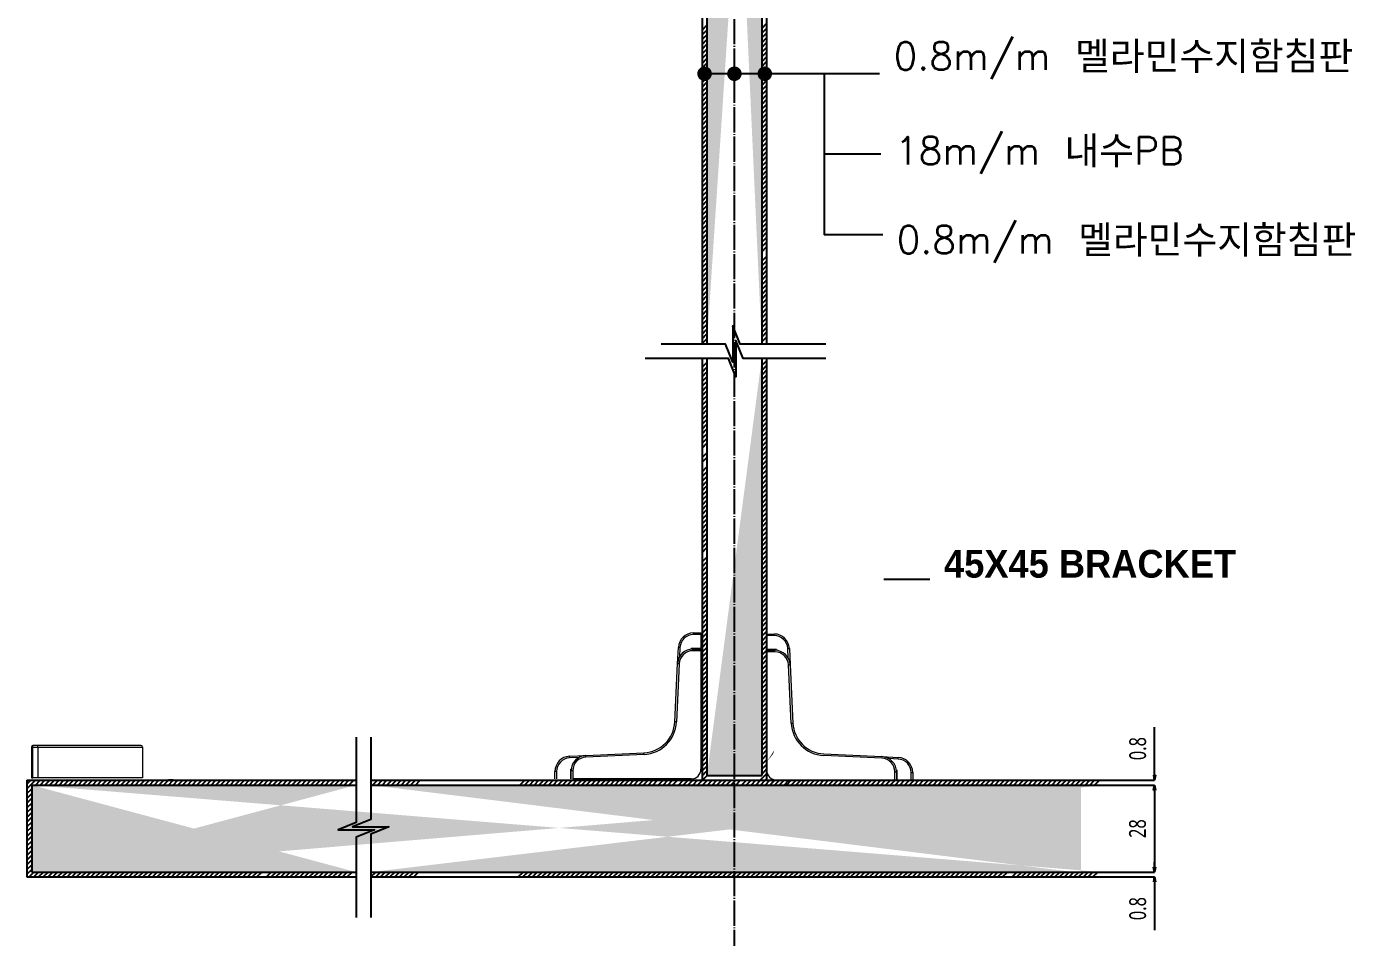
# Model space of a CAD drawing. Header units: millimetres. Extents: x 185 to 16542, y 250 to 5700.
# Drawn here: x 2931 to 4531, y 1468 to 2553 of the extents above; entities that cross this region are included whole.
import ezdxf

# ---------------------------------------------------------------- set-up
doc = ezdxf.new("R2010")
doc.units = ezdxf.units.MM
doc.linetypes.add('CEN', pattern=[35, 30, -2, 1, -2])
for name, color, linetype in [('CEN', 1, 'CEN'), ('COL', 2, 'Continuous'), ('D', 3, 'Continuous'), ('DIM', 7, 'Continuous'), ('SY', 1, 'Continuous')]:
    doc.layers.add(name, color=color, linetype=linetype)
doc.styles.add('SLDTEXTSTYLE1', font='', dxfattribs={"width": 0.75})
doc.styles.get("Standard").update_dxf_attribs({"font": 'txt.shx'})
doc.styles.get('SLDTEXTSTYLE1').set_extended_font_data('NanumGothic')
doc.dimstyles.new('SLDDIMSTYLE0', dxfattribs={"dimtxt": 20, "dimasz": 6, "dimexe": 0, "dimexo": 0.0625, "dimgap": 9.9985, "dimtad": 1, "dimzin": 12, "dimdsep": 46, "dimtxsty": 'SLDTEXTSTYLE1', "dimblk1": 'CLOSED', "dimblk2": 'CLOSED', "dimsah": 1, "dimcen": 10, "dimadec": 0, "dimazin": 0, "dimtfac": 1, "dimtofl": 0, "dimtmove": 0, "dimatfit": 3, "dimldrblk": 'CLOSED', "dimfxl": 1, "dimtolj": 1, "dimtzin": 12, "dimarcsym": 1})
pattern_1 = [(0, (-1234.0635, 4619.9126), (16, 8), [8, -8, 0, -8, 0, -8])]

# ---------------------------------------------------------------- blocks, each defined once
blk = doc.blocks.new('_Closed')
at = {"color": 0, "linetype": 'ByBlock', "lineweight": -2}
for p, q in [((-1, 0.166667), (0, 0)), ((-1, 0.166667), (-1, -0.166667)), ((0, 0), (-1, -0.166667)), ((0, 0), (-1, 0))]:
    blk.add_line(p, q, dxfattribs=at)
blk = doc.blocks.new('*D3001')
at = {"layer": 'D', "color": 0, "lineweight": -2, "transparency": 16777216}
for p, q in [((4274.4, 1551.7), (4274.4, 1557.7)), ((4212, 1545.7), (4274.4, 1545.7)), ((4212, 1539.9), (4274.4, 1539.9)), ((4274.4, 1533.9), (4274.4, 1476.5))]:
    blk.add_line(p, q, dxfattribs=at)
at = {"layer": 'Defpoints', "color": 0, "transparency": 16777216}
for p in [(4212, 1545.7), (4212, 1539.9), (4274.4, 1539.9)]:
    blk.add_point(p, dxfattribs=at)
at = {"layer": 'D', "color": 0, "lineweight": -2, "transparency": 16777216, "xscale": 6, "yscale": 6, "zscale": 6}
for p, rotation in [((4274.4, 1545.7), 270), ((4274.4, 1539.9), 90)]:
    blk.add_blockref('_Closed', p, dxfattribs=dict(at, rotation=rotation))
at = {"layer": 'D', "color": 0, "transparency": 16777216, "insert": (4254.4, 1502.2), "char_height": 20, "attachment_point": 5, "rotation": 90, "style": 'SLDTEXTSTYLE1'}
blk.add_mtext('\\A1;0.8', dxfattribs=at)
blk = doc.blocks.new('*D3002')
at = {"layer": 'D', "color": 0, "lineweight": -2, "transparency": 16777216}
for p, q in [((4274.4, 1661.1), (4274.4, 1718.5)), ((4212, 1655.1), (4274.4, 1655.1)), ((4212, 1649.4), (4274.4, 1649.4)), ((4274.4, 1643.4), (4274.4, 1637.4))]:
    blk.add_line(p, q, dxfattribs=at)
at = {"layer": 'Defpoints', "color": 0, "transparency": 16777216}
for p in [(4212, 1655.1), (4212, 1649.4), (4274.4, 1655.1)]:
    blk.add_point(p, dxfattribs=at)
at = {"layer": 'D', "color": 0, "lineweight": -2, "transparency": 16777216, "xscale": 6, "yscale": 6, "zscale": 6}
for p, rotation in [((4274.4, 1655.1), 270), ((4274.4, 1649.4), 90)]:
    blk.add_blockref('_Closed', p, dxfattribs=dict(at, rotation=rotation))
at = {"layer": 'D', "color": 0, "transparency": 16777216, "insert": (4254.4, 1692.8), "char_height": 20, "attachment_point": 5, "rotation": 90, "style": 'SLDTEXTSTYLE1'}
blk.add_mtext('\\A1;0.8', dxfattribs=at)
blk = doc.blocks.new('*D3003')
at = {"layer": 'D', "color": 0, "lineweight": -2, "transparency": 16777216}
for p, q in [((4274.4, 1649.4), (4274.1, 1649.4)), ((4274.1, 1643.4), (4274.1, 1551.7)), ((4274.4, 1545.7), (4274.1, 1545.7))]:
    blk.add_line(p, q, dxfattribs=at)
at = {"layer": 'Defpoints', "color": 0, "transparency": 16777216}
for p in [(4274.4, 1649.4), (4274.1, 1545.7), (4274.4, 1545.7)]:
    blk.add_point(p, dxfattribs=at)
at = {"layer": 'D', "color": 0, "lineweight": -2, "transparency": 16777216, "xscale": 6, "yscale": 6, "zscale": 6}
for p, rotation in [((4274.1, 1649.4), 90), ((4274.1, 1545.7), 270)]:
    blk.add_blockref('_Closed', p, dxfattribs=dict(at, rotation=rotation))
at = {"layer": 'D', "color": 0, "transparency": 16777216, "insert": (4254.1, 1597.5), "char_height": 20, "attachment_point": 5, "rotation": 90, "style": 'SLDTEXTSTYLE1'}
blk.add_mtext('\\A1;28', dxfattribs=at)

msp = doc.modelspace()

# ---------------------------------------------------------------- hatches: boundary and pattern name
at = {"layer": 'D', "true_color": 0x00a6d6}
h = msp.add_hatch(dxfattribs=at)
h.set_pattern_fill('MUDST', color=142, scale=32, style=0)
h.set_pattern_definition(pattern_1)
edge = h.paths.add_edge_path()
edge.add_line((3741.143, 2157.367), (3741.143, 1660.873))
edge.add_line((3806.423, 2157.367), (3806.423, 1660.873))
edge.add_line((3741.143, 1660.873), (3806.423, 1660.873))
edge.add_line((3741.143, 3164.697), (3741.143, 2174.647))
edge.add_line((3806.423, 3164.697), (3806.423, 2174.647))
edge.add_line((3741.143, 3600.586), (3741.143, 3181.977))
edge.add_line((3806.423, 3600.586), (3806.423, 3181.977))
edge.add_line((3806.423, 3600.586), (3741.143, 3600.586))
h = msp.add_hatch(dxfattribs=at)
h.set_pattern_fill('MUDST', color=142, scale=32, style=0)
h.set_pattern_definition(pattern_1)
edge = h.paths.add_edge_path()
edge.add_line((3340.746, 1649.353), (4212.077, 1649.353))
edge.add_line((3340.746, 1545.673), (4212.077, 1545.673))
edge.add_line((2936.916, 1649.353), (3323.466, 1649.353))
edge.add_line((2936.916, 1545.673), (3323.466, 1545.673))
edge.add_line((2936.916, 1649.353), (2936.916, 1545.673))
edge.add_line((4186.737, 1650.313), (4186.737, 1544.713))

# ---------------------------------------------------------------- linework, layer by layer
at = {"color": 0, "linetype": 'Continuous', "lineweight": 15}
for p, q in [((3725.256, 1828.693), (3725.256, 1830.625)), ((3725.256, 1830.625), (3734.07, 1830.625)), ((3734.07, 1828.693), (3725.256, 1828.693)), ((3734.07, 1830.625), (3734.07, 1828.693)), ((3734.07, 1828.693), (3734.07, 1812.073)), ((3812.403, 1829.281), (3821.218, 1829.281)), ((3821.218, 1827.348), (3812.403, 1827.348)), ((3821.218, 1827.348), (3821.218, 1829.281)), ((3706.199, 1793.99), (3707.11, 1813.315)), ((3709.041, 1813.224), (3708.514, 1802.043)), ((3734.07, 1812.073), (3722.475, 1812.073)), ((3722.475, 1811.204), (3722.475, 1812.073)), ((3724.345, 1809.368), (3724.345, 1811.3)), ((3724.345, 1811.3), (3734.07, 1811.3)), ((3734.07, 1809.368), (3724.345, 1809.368)), ((3724.408, 1812.073), (3724.408, 1811.3)), ((3734.07, 1811.3), (3734.07, 1809.368)), ((3734.07, 1809.368), (3734.07, 1668.296)), ((3823.998, 1810.729), (3812.403, 1810.729)), ((3812.403, 1809.956), (3822.128, 1809.956)), ((3822.128, 1808.023), (3812.403, 1808.023)), ((3812.403, 1666.951), (3812.403, 1808.023)), ((3822.065, 1809.956), (3822.065, 1810.729)), ((3822.128, 1808.023), (3822.128, 1809.956)), ((3823.998, 1810.729), (3823.998, 1809.859)), ((3837.959, 1800.699), (3837.433, 1811.879)), ((3839.363, 1811.97), (3840.274, 1792.645)), ((3702.93, 1724.628), (3706.199, 1793.99)), ((3708.13, 1793.899), (3704.861, 1724.537)), ((3841.612, 1723.192), (3838.343, 1792.554)), ((3840.274, 1792.645), (3843.543, 1723.283)), ((2944.169, 1696.552), (2938.409, 1696.552)), ((2938.409, 1694.632), (2938.409, 1696.552)), ((3067.049, 1696.552), (2944.169, 1696.552)), ((2944.169, 1694.632), (2944.169, 1696.552)), ((2936.489, 1694.632), (2936.489, 1658.152)), ((2938.409, 1694.632), (2936.489, 1694.632)), ((2938.409, 1658.152), (2938.409, 1694.632)), ((2938.409, 1694.632), (2944.169, 1694.632)), ((2944.169, 1694.632), (2944.169, 1658.152)), ((2944.169, 1694.632), (3068.969, 1694.632)), ((3068.969, 1694.632), (3068.969, 1658.152)), ((3577.456, 1683.661), (3596.781, 1684.571)), ((3588.728, 1682.257), (3577.547, 1681.73)), ((3596.781, 1684.571), (3666.143, 1687.84)), ((3666.234, 1685.91), (3596.872, 1682.641)), ((3949.601, 1681.296), (3880.239, 1684.565)), ((3880.33, 1686.496), (3949.692, 1683.227)), ((3949.692, 1683.227), (3969.017, 1682.316)), ((3968.926, 1680.386), (3957.745, 1680.913)), ((3560.146, 1656.701), (3560.146, 1665.515)), ((3562.078, 1665.515), (3560.146, 1665.515)), ((3562.078, 1665.515), (3562.078, 1656.701)), ((3578.698, 1668.296), (3578.698, 1656.701)), ((3578.698, 1668.296), (3579.567, 1668.296)), ((3579.471, 1666.363), (3578.698, 1666.363)), ((3579.471, 1656.701), (3579.471, 1666.426)), ((3581.403, 1666.426), (3579.471, 1666.426)), ((3581.403, 1666.426), (3581.403, 1656.701)), ((3965.07, 1655.356), (3965.07, 1665.081)), ((3965.07, 1665.081), (3967.003, 1665.081)), ((3966.906, 1666.951), (3967.776, 1666.951)), ((3967.003, 1665.081), (3967.003, 1655.356)), ((3967.776, 1665.018), (3967.003, 1665.018)), ((3967.776, 1655.356), (3967.776, 1666.951)), ((3984.395, 1655.356), (3984.395, 1664.171)), ((3984.395, 1664.171), (3986.327, 1664.171)), ((3986.327, 1664.171), (3986.327, 1655.356)), ((2936.489, 1658.152), (2938.409, 1658.152)), ((2944.169, 1658.152), (2938.409, 1658.152)), ((3068.969, 1658.152), (2944.169, 1658.152)), ((3544.478, 1655.101), (3542.546, 1655.101)), ((3561.098, 1655.101), (3544.478, 1655.101)), ((3563.803, 1655.101), (3561.871, 1655.101)), ((3722.475, 1656.701), (3581.403, 1656.701)), ((3965.07, 1655.356), (3823.998, 1655.356)), ((3967.003, 1655.356), (3965.07, 1655.356)), ((3984.395, 1655.356), (3967.776, 1655.356)), ((3986.327, 1655.356), (3984.395, 1655.356))]:
    msp.add_line(p, q, dxfattribs=at)
at = {"color": 0, "linetype": 'Continuous', "lineweight": 15, "flags": 128}
for points in [[(3709.041, 1813.224), (3708.664, 1813.242), (3708.302, 1813.259), (3707.968, 1813.275), (3707.676, 1813.288), (3707.436, 1813.3), (3707.257, 1813.308), (3707.147, 1813.313), (3707.11, 1813.315)], [(3837.433, 1811.879), (3837.809, 1811.897), (3838.171, 1811.914), (3838.505, 1811.93), (3838.797, 1811.944), (3839.038, 1811.955), (3839.216, 1811.963), (3839.326, 1811.969), (3839.363, 1811.97)], [(3708.13, 1793.899), (3707.753, 1793.917), (3707.391, 1793.934), (3707.057, 1793.95), (3706.765, 1793.963), (3706.525, 1793.975), (3706.346, 1793.983), (3706.237, 1793.988), (3706.199, 1793.99)], [(3838.343, 1792.554), (3838.72, 1792.572), (3839.082, 1792.589), (3839.416, 1792.605), (3839.708, 1792.619), (3839.948, 1792.63), (3840.127, 1792.638), (3840.237, 1792.644), (3840.274, 1792.645)], [(3704.861, 1724.537), (3704.484, 1724.555), (3704.122, 1724.572), (3703.788, 1724.588), (3703.496, 1724.601), (3703.256, 1724.613), (3703.077, 1724.621), (3702.968, 1724.626), (3702.93, 1724.628)], [(3841.612, 1723.192), (3841.989, 1723.21), (3842.351, 1723.227), (3842.685, 1723.243), (3842.977, 1723.257), (3843.217, 1723.268), (3843.396, 1723.276), (3843.506, 1723.282), (3843.543, 1723.283)], [(3577.547, 1681.73), (3577.529, 1682.107), (3577.512, 1682.469), (3577.496, 1682.803), (3577.483, 1683.095), (3577.471, 1683.335), (3577.463, 1683.514), (3577.458, 1683.624), (3577.456, 1683.661)], [(3596.872, 1682.641), (3596.854, 1683.018), (3596.837, 1683.38), (3596.821, 1683.714), (3596.808, 1684.006), (3596.796, 1684.246), (3596.788, 1684.425), (3596.783, 1684.534), (3596.781, 1684.571)], [(3666.234, 1685.91), (3666.216, 1686.287), (3666.199, 1686.649), (3666.183, 1686.983), (3666.17, 1687.275), (3666.158, 1687.515), (3666.15, 1687.694), (3666.145, 1687.803), (3666.143, 1687.84)], [(3968.926, 1680.386), (3968.944, 1680.762), (3968.961, 1681.124), (3968.977, 1681.458), (3968.991, 1681.751), (3969.002, 1681.991), (3969.01, 1682.169), (3969.015, 1682.279), (3969.017, 1682.316)]]:
    msp.add_lwpolyline(points, dxfattribs=at)
at = {"color": 0, "linetype": 'Continuous', "lineweight": 15}
for centre, radius, start, end in [((3725.256, 1812.46), 18.165, 90, 177.30166), ((3725.256, 1812.46), 16.233, 90, 177.30166), ((3821.218, 1811.115), 18.165, 2.69834, 90), ((3821.218, 1811.115), 16.233, 2.69834, 90), ((3724.345, 1793.135), 18.165, 90, 177.30166), ((3724.345, 1793.135), 16.233, 90, 177.30166), ((3822.128, 1791.79), 18.165, 2.69834, 90), ((3822.128, 1791.79), 16.233, 2.69834, 90), ((3664.323, 1726.448), 38.65, 272.69834, 357.30166), ((3664.323, 1726.448), 40.582, 272.69834, 357.30166), ((3882.15, 1725.103), 40.582, 182.69834, 267.30166), ((3882.15, 1725.103), 38.65, 182.69834, 267.30166), ((2938.409, 1694.632), 1.92, 90, 180), ((3067.049, 1694.632), 1.92, 0, 90), ((3578.311, 1665.515), 18.165, 92.69834, 180), ((3578.311, 1665.515), 16.233, 92.69834, 180), ((3597.636, 1666.426), 18.165, 92.69834, 180), ((3597.636, 1666.426), 16.233, 92.69834, 180), ((3948.837, 1665.081), 16.233, 0, 87.30166), ((3948.837, 1665.081), 18.165, 0, 87.30166), ((3968.162, 1664.171), 16.233, 0, 87.30166), ((3968.162, 1664.171), 18.165, 0, 87.30166), ((3722.475, 1668.296), 11.595, 270, 0), ((3823.998, 1666.951), 11.595, 180, 270)]:
    msp.add_arc(centre, radius, start, end, dxfattribs=at)
at = {"layer": 'CEN', "color": 0}
msp.add_line((3773.783, 4066.859), (3773.783, 1454.818), dxfattribs=at)
at = {"layer": 'COL', "color": 0}
for p, q in [((3735.383, 3164.697), (3735.383, 2174.647)), ((3741.143, 3164.697), (3741.143, 2174.647)), ((3806.423, 3164.697), (3806.423, 2174.647)), ((3812.183, 3164.697), (3812.183, 2174.647)), ((3735.383, 2157.367), (3735.383, 1655.113)), ((3741.143, 2157.367), (3741.143, 1660.873)), ((3806.423, 2157.367), (3806.423, 1660.873)), ((3812.183, 2157.367), (3812.183, 1655.113)), ((2931.156, 1655.113), (2931.156, 1539.913)), ((2931.156, 1655.113), (3323.466, 1655.113)), ((2936.916, 1649.353), (2936.916, 1545.673)), ((2936.916, 1649.353), (3323.466, 1649.353)), ((3340.746, 1655.113), (4212.077, 1655.113)), ((3340.746, 1649.353), (4212.077, 1649.353)), ((3741.143, 1660.873), (3806.423, 1660.873)), ((2931.156, 1539.913), (3323.466, 1539.913)), ((2936.916, 1545.673), (3323.466, 1545.673)), ((3340.746, 1545.673), (4212.077, 1545.673)), ((3340.746, 1539.913), (4212.077, 1539.913))]:
    msp.add_line(p, q, dxfattribs=at)
at = {"layer": 'D', "color": 254}
for p, q in [((3735.383, 2548.657), (3741.143, 2554.417)), ((3735.383, 2543), (3741.143, 2548.76)), ((3806.423, 2550.616), (3812.183, 2556.376)), ((3806.423, 2544.959), (3812.183, 2550.719)), ((3806.423, 2539.303), (3812.183, 2545.063)), ((3735.383, 2537.343), (3741.143, 2543.103)), ((3735.383, 2531.686), (3741.143, 2537.446)), ((3735.383, 2526.029), (3741.143, 2531.789)), ((3806.423, 2533.646), (3812.183, 2539.406)), ((3806.423, 2527.989), (3812.183, 2533.749)), ((3806.423, 2522.332), (3812.183, 2528.092)), ((3735.383, 2520.372), (3741.143, 2526.132)), ((3735.383, 2514.715), (3741.143, 2520.475)), ((3735.383, 2509.059), (3741.143, 2514.819)), ((3806.423, 2516.675), (3812.183, 2522.435)), ((3806.423, 2511.018), (3812.183, 2516.778)), ((3735.383, 2503.402), (3741.143, 2509.162)), ((3735.383, 2497.745), (3741.143, 2503.505)), ((3735.383, 2492.088), (3741.143, 2497.848)), ((3806.423, 2505.362), (3812.183, 2511.122)), ((3806.423, 2499.705), (3812.183, 2505.465)), ((3806.423, 2494.048), (3812.183, 2499.808)), ((3735.383, 2486.431), (3741.143, 2492.191)), ((3735.383, 2480.774), (3741.143, 2486.534)), ((3735.383, 2475.117), (3741.143, 2480.877)), ((3806.423, 2488.391), (3812.183, 2494.151)), ((3806.423, 2482.734), (3812.183, 2488.494)), ((3806.423, 2477.077), (3812.183, 2482.837)), ((3735.383, 2469.461), (3741.143, 2475.221)), ((3735.383, 2463.804), (3741.143, 2469.564)), ((3806.423, 2471.42), (3812.183, 2477.18)), ((3806.423, 2465.764), (3812.183, 2471.524)), ((3806.423, 2460.107), (3812.183, 2465.867)), ((3735.383, 2458.147), (3741.143, 2463.907)), ((3735.383, 2452.49), (3741.143, 2458.25)), ((3735.383, 2446.833), (3741.143, 2452.593)), ((3806.423, 2454.45), (3812.183, 2460.21)), ((3806.423, 2448.793), (3812.183, 2454.553)), ((3806.423, 2443.136), (3812.183, 2448.896)), ((3735.383, 2441.176), (3741.143, 2446.936)), ((3735.383, 2435.519), (3741.143, 2441.279)), ((3735.383, 2429.863), (3741.143, 2435.623)), ((3806.423, 2437.479), (3812.183, 2443.239)), ((3806.423, 2431.822), (3812.183, 2437.582)), ((3806.423, 2426.166), (3812.183, 2431.926)), ((3735.383, 2424.206), (3741.143, 2429.966)), ((3735.383, 2418.549), (3741.143, 2424.309)), ((3735.383, 2412.892), (3741.143, 2418.652)), ((3806.423, 2420.509), (3812.183, 2426.269)), ((3806.423, 2414.852), (3812.183, 2420.612)), ((3735.383, 2407.235), (3741.143, 2412.995)), ((3735.383, 2401.578), (3741.143, 2407.338)), ((3735.383, 2395.922), (3741.143, 2401.682)), ((3806.423, 2409.195), (3812.183, 2414.955)), ((3806.423, 2403.538), (3812.183, 2409.298)), ((3806.423, 2397.881), (3812.183, 2403.641)), ((3735.383, 2390.265), (3741.143, 2396.025)), ((3735.383, 2384.608), (3741.143, 2390.368)), ((3735.383, 2378.951), (3741.143, 2384.711)), ((3806.423, 2392.224), (3812.183, 2397.984)), ((3806.423, 2386.568), (3812.183, 2392.328)), ((3806.423, 2380.911), (3812.183, 2386.671)), ((3735.383, 2373.294), (3741.143, 2379.054)), ((3735.383, 2367.637), (3741.143, 2373.397)), ((3806.423, 2375.254), (3812.183, 2381.014)), ((3806.423, 2369.597), (3812.183, 2375.357)), ((3806.423, 2363.94), (3812.183, 2369.7)), ((3735.383, 2361.98), (3741.143, 2367.74)), ((3735.383, 2356.324), (3741.143, 2362.084)), ((3735.383, 2350.667), (3741.143, 2356.427)), ((3806.423, 2358.283), (3812.183, 2364.043)), ((3806.423, 2352.626), (3812.183, 2358.386)), ((3806.423, 2346.97), (3812.183, 2352.73)), ((3735.383, 2345.01), (3741.143, 2350.77)), ((3735.383, 2339.353), (3741.143, 2345.113)), ((3735.383, 2333.696), (3741.143, 2339.456)), ((3806.423, 2341.313), (3812.183, 2347.073)), ((3806.423, 2335.656), (3812.183, 2341.416)), ((3735.383, 2328.039), (3741.143, 2333.799)), ((3735.383, 2322.382), (3741.143, 2328.142)), ((3735.383, 2316.726), (3741.143, 2322.486)), ((3806.423, 2329.999), (3812.183, 2335.759)), ((3806.423, 2324.342), (3812.183, 2330.102)), ((3806.423, 2318.685), (3812.183, 2324.445)), ((3735.383, 2311.069), (3741.143, 2316.829)), ((3735.383, 2305.412), (3741.143, 2311.172)), ((3735.383, 2299.755), (3741.143, 2305.515)), ((3806.423, 2313.028), (3812.183, 2318.788)), ((3806.423, 2307.372), (3812.183, 2313.132)), ((3806.423, 2301.715), (3812.183, 2307.475)), ((3735.383, 2294.098), (3741.143, 2299.858)), ((3735.383, 2288.441), (3741.143, 2294.201)), ((3735.383, 2282.784), (3741.143, 2288.544)), ((3806.423, 2296.058), (3812.183, 2301.818)), ((3806.423, 2290.401), (3812.183, 2296.161)), ((3806.423, 2284.744), (3812.183, 2290.504)), ((3735.383, 2277.128), (3741.143, 2282.888)), ((3735.383, 2271.471), (3741.143, 2277.231)), ((3806.423, 2273.43), (3812.183, 2279.19)), ((3806.423, 2267.774), (3812.183, 2273.534)), ((3735.383, 2265.814), (3741.143, 2271.574)), ((3735.383, 2260.157), (3741.143, 2265.917)), ((3735.383, 2254.5), (3741.143, 2260.26)), ((3806.423, 2262.117), (3812.183, 2267.877)), ((3806.423, 2256.46), (3812.183, 2262.22)), ((3806.423, 2250.803), (3812.183, 2256.563)), ((3735.383, 2248.843), (3741.143, 2254.603)), ((3735.383, 2243.186), (3741.143, 2248.946)), ((3735.383, 2237.53), (3741.143, 2243.29)), ((3806.423, 2245.146), (3812.183, 2250.906)), ((3806.423, 2239.489), (3812.183, 2245.249)), ((3735.383, 2231.873), (3741.143, 2237.633)), ((3735.383, 2226.216), (3741.143, 2231.976)), ((3735.383, 2220.559), (3741.143, 2226.319)), ((3806.423, 2233.832), (3812.183, 2239.592)), ((3806.423, 2228.176), (3812.183, 2233.936)), ((3806.423, 2222.519), (3812.183, 2228.279)), ((3735.383, 2214.902), (3741.143, 2220.662)), ((3735.383, 2209.245), (3741.143, 2215.005)), ((3735.383, 2203.588), (3741.143, 2209.348)), ((3806.423, 2216.862), (3812.183, 2222.622)), ((3806.423, 2211.205), (3812.183, 2216.965)), ((3806.423, 2205.548), (3812.183, 2211.308)), ((3735.383, 2197.932), (3741.143, 2203.692)), ((3735.383, 2192.275), (3741.143, 2198.035)), ((3735.383, 2186.618), (3741.143, 2192.378)), ((3806.423, 2199.891), (3812.183, 2205.651)), ((3806.423, 2194.235), (3812.183, 2199.995)), ((3806.423, 2188.578), (3812.183, 2194.338)), ((3735.383, 2180.961), (3741.143, 2186.721)), ((3735.383, 2175.304), (3741.143, 2181.064)), ((3806.423, 2182.921), (3812.183, 2188.681)), ((3806.423, 2177.264), (3812.183, 2183.024)), ((3735.383, 2147.02), (3741.143, 2152.78)), ((3735.383, 2141.363), (3741.143, 2147.123)), ((3806.423, 2148.98), (3812.183, 2154.74)), ((3806.423, 2143.323), (3812.183, 2149.083)), ((3735.383, 2135.706), (3741.143, 2141.466)), ((3735.383, 2130.049), (3741.143, 2135.809)), ((3735.383, 2124.392), (3741.143, 2130.152)), ((3806.423, 2137.666), (3812.183, 2143.426)), ((3806.423, 2132.009), (3812.183, 2137.769)), ((3806.423, 2126.352), (3812.183, 2132.112)), ((3735.383, 2118.736), (3741.143, 2124.496)), ((3735.383, 2113.079), (3741.143, 2118.839)), ((3735.383, 2107.422), (3741.143, 2113.182)), ((3806.423, 2120.695), (3812.183, 2126.455)), ((3806.423, 2115.039), (3812.183, 2120.799)), ((3806.423, 2109.382), (3812.183, 2115.142)), ((3735.383, 2101.765), (3741.143, 2107.525)), ((3735.383, 2096.108), (3741.143, 2101.868)), ((3735.383, 2090.451), (3741.143, 2096.211)), ((3806.423, 2103.725), (3812.183, 2109.485)), ((3806.423, 2098.068), (3812.183, 2103.828)), ((3806.423, 2092.411), (3812.183, 2098.171)), ((3735.383, 2084.795), (3741.143, 2090.555)), ((3735.383, 2079.138), (3741.143, 2084.898)), ((3806.423, 2086.754), (3812.183, 2092.514)), ((3806.423, 2081.097), (3812.183, 2086.857)), ((3806.423, 2075.441), (3812.183, 2081.201)), ((3735.383, 2073.481), (3741.143, 2079.241)), ((3735.383, 2067.824), (3741.143, 2073.584)), ((3735.383, 2062.167), (3741.143, 2067.927)), ((3806.423, 2069.784), (3812.183, 2075.544)), ((3806.423, 2064.127), (3812.183, 2069.887)), ((3806.423, 2058.47), (3812.183, 2064.23)), ((3735.383, 2056.51), (3741.143, 2062.27)), ((3735.383, 2050.853), (3741.143, 2056.613)), ((3806.423, 2052.813), (3812.183, 2058.573)), ((3806.423, 2047.156), (3812.183, 2052.916)), ((3735.383, 2039.54), (3741.143, 2045.3)), ((3735.383, 2033.883), (3741.143, 2039.643)), ((3806.423, 2041.499), (3812.183, 2047.259)), ((3806.423, 2035.843), (3812.183, 2041.603)), ((3806.423, 2030.186), (3812.183, 2035.946)), ((3735.383, 2022.569), (3741.143, 2028.329)), ((3735.383, 2016.912), (3741.143, 2022.672)), ((3735.383, 2011.255), (3741.143, 2017.015)), ((3806.423, 2024.529), (3812.183, 2030.289)), ((3806.423, 2018.872), (3812.183, 2024.632)), ((3806.423, 2013.215), (3812.183, 2018.975)), ((3735.383, 2005.599), (3741.143, 2011.359)), ((3735.383, 1999.942), (3741.143, 2005.702)), ((3735.383, 1994.285), (3741.143, 2000.045)), ((3806.423, 2007.558), (3812.183, 2013.318)), ((3806.423, 2001.901), (3812.183, 2007.661)), ((3806.423, 1996.245), (3812.183, 2002.005)), ((3735.383, 1988.628), (3741.143, 1994.388)), ((3735.383, 1982.971), (3741.143, 1988.731)), ((3806.423, 1990.588), (3812.183, 1996.348)), ((3806.423, 1984.931), (3812.183, 1990.691)), ((3806.423, 1979.274), (3812.183, 1985.034)), ((3735.383, 1977.314), (3741.143, 1983.074)), ((3735.383, 1971.657), (3741.143, 1977.417)), ((3735.383, 1966.001), (3741.143, 1971.761)), ((3806.423, 1973.617), (3812.183, 1979.377)), ((3806.423, 1967.96), (3812.183, 1973.72)), ((3806.423, 1962.303), (3812.183, 1968.063)), ((3735.383, 1960.344), (3741.143, 1966.104)), ((3735.383, 1954.687), (3741.143, 1960.447)), ((3735.383, 1949.03), (3741.143, 1954.79)), ((3806.423, 1956.647), (3812.183, 1962.407)), ((3806.423, 1950.99), (3812.183, 1956.75)), ((3735.383, 1943.373), (3741.143, 1949.133)), ((3735.383, 1937.716), (3741.143, 1943.476)), ((3735.383, 1932.059), (3741.143, 1937.819)), ((3806.423, 1945.333), (3812.183, 1951.093)), ((3806.423, 1939.676), (3812.183, 1945.436)), ((3806.423, 1934.019), (3812.183, 1939.779)), ((3735.383, 1926.403), (3741.143, 1932.163)), ((3735.383, 1915.089), (3741.143, 1920.849)), ((3806.423, 1928.362), (3812.183, 1934.122)), ((3806.423, 1922.706), (3812.183, 1928.466)), ((3806.423, 1917.049), (3812.183, 1922.809)), ((3735.383, 1909.432), (3741.143, 1915.192)), ((3735.383, 1903.775), (3741.143, 1909.535)), ((3806.423, 1911.392), (3812.183, 1917.152)), ((3806.423, 1905.735), (3812.183, 1911.495)), ((3806.423, 1900.078), (3812.183, 1905.838)), ((3735.383, 1898.118), (3741.143, 1903.878)), ((3735.383, 1892.461), (3741.143, 1898.221)), ((3735.383, 1886.805), (3741.143, 1892.565)), ((3806.423, 1894.421), (3812.183, 1900.181)), ((3806.423, 1888.764), (3812.183, 1894.524)), ((3806.423, 1883.108), (3812.183, 1888.868)), ((3735.383, 1881.148), (3741.143, 1886.908)), ((3735.383, 1875.491), (3741.143, 1881.251)), ((3735.383, 1869.834), (3741.143, 1875.594)), ((3806.423, 1877.451), (3812.183, 1883.211)), ((3806.423, 1871.794), (3812.183, 1877.554)), ((3735.383, 1864.177), (3741.143, 1869.937)), ((3735.383, 1858.52), (3741.143, 1864.28)), ((3735.383, 1852.863), (3741.143, 1858.623)), ((3806.423, 1866.137), (3812.183, 1871.897)), ((3806.423, 1860.48), (3812.183, 1866.24)), ((3806.423, 1854.823), (3812.183, 1860.583)), ((3735.383, 1847.207), (3741.143, 1852.967)), ((3735.383, 1841.55), (3741.143, 1847.31)), ((3735.383, 1835.893), (3741.143, 1841.653)), ((3806.423, 1849.166), (3812.183, 1854.926)), ((3806.423, 1843.51), (3812.183, 1849.27)), ((3806.423, 1837.853), (3812.183, 1843.613)), ((3735.383, 1830.236), (3741.143, 1835.996)), ((3735.383, 1824.579), (3741.143, 1830.339)), ((3735.383, 1818.922), (3741.143, 1824.682)), ((3806.423, 1832.196), (3812.183, 1837.956)), ((3806.423, 1826.539), (3812.183, 1832.299)), ((3806.423, 1820.882), (3812.183, 1826.642)), ((3735.383, 1813.266), (3741.143, 1819.026)), ((3735.383, 1807.609), (3741.143, 1813.369)), ((3806.423, 1815.225), (3812.183, 1820.985)), ((3806.423, 1809.568), (3812.183, 1815.328)), ((3806.423, 1803.912), (3812.183, 1809.672)), ((3735.383, 1801.952), (3741.143, 1807.712)), ((3735.383, 1796.295), (3741.143, 1802.055)), ((3735.383, 1790.638), (3741.143, 1796.398)), ((3806.423, 1798.255), (3812.183, 1804.015)), ((3806.423, 1792.598), (3812.183, 1798.358)), ((3806.423, 1786.941), (3812.183, 1792.701)), ((3735.383, 1784.981), (3741.143, 1790.741)), ((3735.383, 1779.324), (3741.143, 1785.084)), ((3735.383, 1773.668), (3741.143, 1779.428)), ((3806.423, 1781.284), (3812.183, 1787.044)), ((3806.423, 1775.627), (3812.183, 1781.387)), ((3735.383, 1768.011), (3741.143, 1773.771)), ((3735.383, 1762.354), (3741.143, 1768.114)), ((3735.383, 1756.697), (3741.143, 1762.457)), ((3806.423, 1769.97), (3812.183, 1775.73)), ((3806.423, 1764.314), (3812.183, 1770.074)), ((3806.423, 1758.657), (3812.183, 1764.417)), ((3735.383, 1751.04), (3741.143, 1756.8)), ((3735.383, 1745.383), (3741.143, 1751.143)), ((3735.383, 1739.726), (3741.143, 1745.486)), ((3806.423, 1753), (3812.183, 1758.76)), ((3806.423, 1747.343), (3812.183, 1753.103)), ((3806.423, 1741.686), (3812.183, 1747.446)), ((3735.383, 1734.07), (3741.143, 1739.83)), ((3735.383, 1728.413), (3741.143, 1734.173)), ((3735.383, 1722.756), (3741.143, 1728.516)), ((3806.423, 1736.029), (3812.183, 1741.789)), ((3806.423, 1730.372), (3812.183, 1736.132)), ((3806.423, 1724.716), (3812.183, 1730.476)), ((3735.383, 1717.099), (3741.143, 1722.859)), ((3735.383, 1711.442), (3741.143, 1717.202)), ((3806.423, 1719.059), (3812.183, 1724.819)), ((3806.423, 1713.402), (3812.183, 1719.162)), ((3806.423, 1707.745), (3812.183, 1713.505)), ((3735.383, 1705.785), (3741.143, 1711.545)), ((3735.383, 1700.128), (3741.143, 1705.888)), ((3735.383, 1694.472), (3741.143, 1700.232)), ((3806.423, 1702.088), (3812.183, 1707.848)), ((3806.423, 1696.431), (3812.183, 1702.191)), ((3806.423, 1690.774), (3812.183, 1696.534)), ((3735.383, 1688.815), (3741.143, 1694.575)), ((3735.383, 1683.158), (3741.143, 1688.918)), ((3735.383, 1677.501), (3741.143, 1683.261)), ((3806.423, 1685.118), (3812.183, 1690.878)), ((3806.423, 1679.461), (3812.183, 1685.221)), ((3735.383, 1671.844), (3741.143, 1677.604)), ((3735.383, 1666.187), (3741.143, 1671.947)), ((3735.383, 1660.53), (3741.143, 1666.29)), ((3806.423, 1673.804), (3812.183, 1679.564)), ((3806.423, 1668.147), (3812.183, 1673.907)), ((3806.423, 1662.49), (3812.183, 1668.25)), ((2931.156, 1650.493), (2935.776, 1655.113)), ((2931.156, 1644.836), (2941.433, 1655.113)), ((2941.33, 1649.353), (2947.09, 1655.113)), ((2946.987, 1649.353), (2952.747, 1655.113)), ((2952.644, 1649.353), (2958.404, 1655.113)), ((2958.3, 1649.353), (2964.06, 1655.113)), ((2963.957, 1649.353), (2969.717, 1655.113)), ((2969.614, 1649.353), (2975.374, 1655.113)), ((2975.271, 1649.353), (2981.031, 1655.113)), ((2980.928, 1649.353), (2986.688, 1655.113)), ((2986.585, 1649.353), (2992.345, 1655.113)), ((2992.241, 1649.353), (2998.001, 1655.113)), ((2997.898, 1649.353), (3003.658, 1655.113)), ((3003.555, 1649.353), (3009.315, 1655.113)), ((3009.212, 1649.353), (3014.972, 1655.113)), ((3014.869, 1649.353), (3020.629, 1655.113)), ((3020.526, 1649.353), (3026.286, 1655.113)), ((3026.183, 1649.353), (3031.943, 1655.113)), ((3031.839, 1649.353), (3037.599, 1655.113)), ((3037.496, 1649.353), (3043.256, 1655.113)), ((3043.153, 1649.353), (3048.913, 1655.113)), ((3048.81, 1649.353), (3054.57, 1655.113)), ((3054.467, 1649.353), (3060.227, 1655.113)), ((3060.124, 1649.353), (3065.884, 1655.113)), ((3065.781, 1649.353), (3071.541, 1655.113)), ((3071.437, 1649.353), (3077.197, 1655.113)), ((3077.094, 1649.353), (3082.854, 1655.113)), ((3082.751, 1649.353), (3088.511, 1655.113)), ((3088.408, 1649.353), (3094.168, 1655.113)), ((3094.065, 1649.353), (3099.825, 1655.113)), ((3099.722, 1649.353), (3105.482, 1655.113)), ((3105.379, 1649.353), (3111.139, 1655.113)), ((3111.035, 1649.353), (3116.795, 1655.113)), ((3116.692, 1649.353), (3122.452, 1655.113)), ((3122.349, 1649.353), (3128.109, 1655.113)), ((3128.006, 1649.353), (3133.766, 1655.113)), ((3133.663, 1649.353), (3139.423, 1655.113)), ((3139.32, 1649.353), (3145.08, 1655.113)), ((3144.977, 1649.353), (3150.737, 1655.113)), ((3150.633, 1649.353), (3156.393, 1655.113)), ((3156.29, 1649.353), (3162.05, 1655.113)), ((3161.947, 1649.353), (3167.707, 1655.113)), ((3167.604, 1649.353), (3173.364, 1655.113)), ((3173.261, 1649.353), (3179.021, 1655.113)), ((3178.918, 1649.353), (3184.678, 1655.113)), ((3184.575, 1649.353), (3190.335, 1655.113)), ((3190.231, 1649.353), (3195.991, 1655.113)), ((3195.888, 1649.353), (3201.648, 1655.113)), ((3201.545, 1649.353), (3207.305, 1655.113)), ((3207.202, 1649.353), (3212.962, 1655.113)), ((3212.859, 1649.353), (3218.619, 1655.113)), ((3218.516, 1649.353), (3224.276, 1655.113)), ((3224.173, 1649.353), (3229.933, 1655.113)), ((3229.829, 1649.353), (3235.589, 1655.113)), ((3235.486, 1649.353), (3241.246, 1655.113)), ((3241.143, 1649.353), (3246.903, 1655.113)), ((3246.8, 1649.353), (3252.56, 1655.113)), ((3252.457, 1649.353), (3258.217, 1655.113)), ((3258.114, 1649.353), (3263.874, 1655.113)), ((3263.771, 1649.353), (3269.531, 1655.113)), ((3269.427, 1649.353), (3275.187, 1655.113)), ((3275.084, 1649.353), (3280.844, 1655.113)), ((3280.741, 1649.353), (3286.501, 1655.113)), ((3286.398, 1649.353), (3292.158, 1655.113)), ((3292.055, 1649.353), (3297.815, 1655.113)), ((3297.712, 1649.353), (3303.472, 1655.113)), ((3303.368, 1649.353), (3309.128, 1655.113)), ((3309.025, 1649.353), (3314.785, 1655.113)), ((3314.682, 1649.353), (3320.442, 1655.113)), ((3342.966, 1649.353), (3348.726, 1655.113)), ((3348.623, 1649.353), (3354.383, 1655.113)), ((3354.28, 1649.353), (3360.04, 1655.113)), ((3359.937, 1649.353), (3365.697, 1655.113)), ((3365.594, 1649.353), (3371.354, 1655.113)), ((3371.251, 1649.353), (3377.011, 1655.113)), ((3376.908, 1649.353), (3382.668, 1655.113)), ((3382.564, 1649.353), (3388.324, 1655.113)), ((3388.221, 1649.353), (3393.981, 1655.113)), ((3393.878, 1649.353), (3399.638, 1655.113)), ((3518.329, 1649.353), (3524.089, 1655.113)), ((3523.986, 1649.353), (3529.746, 1655.113)), ((3529.643, 1649.353), (3535.403, 1655.113)), ((3535.3, 1649.353), (3541.06, 1655.113)), ((3540.956, 1649.353), (3546.716, 1655.113)), ((3546.613, 1649.353), (3552.373, 1655.113)), ((3552.27, 1649.353), (3558.03, 1655.113)), ((3557.927, 1649.353), (3563.687, 1655.113)), ((3563.584, 1649.353), (3569.344, 1655.113)), ((3569.241, 1649.353), (3575.001, 1655.113)), ((3574.897, 1649.353), (3580.657, 1655.113)), ((3580.554, 1649.353), (3586.314, 1655.113)), ((3586.211, 1649.353), (3591.971, 1655.113)), ((3591.868, 1649.353), (3597.628, 1655.113)), ((3597.525, 1649.353), (3603.285, 1655.113)), ((3603.182, 1649.353), (3608.942, 1655.113)), ((3608.839, 1649.353), (3614.599, 1655.113)), ((3614.495, 1649.353), (3620.255, 1655.113)), ((3620.152, 1649.353), (3625.912, 1655.113)), ((3625.809, 1649.353), (3631.569, 1655.113)), ((3631.466, 1649.353), (3637.226, 1655.113)), ((3637.123, 1649.353), (3642.883, 1655.113)), ((3642.78, 1649.353), (3648.54, 1655.113)), ((3648.437, 1649.353), (3654.197, 1655.113)), ((3654.093, 1649.353), (3659.853, 1655.113)), ((3659.75, 1649.353), (3665.51, 1655.113)), ((3665.407, 1649.353), (3671.167, 1655.113)), ((3671.064, 1649.353), (3676.824, 1655.113)), ((3676.721, 1649.353), (3682.481, 1655.113)), ((3683.235, 1649.353), (3688.995, 1655.113)), ((3688.891, 1649.353), (3694.651, 1655.113)), ((3694.548, 1649.353), (3700.308, 1655.113)), ((3700.205, 1649.353), (3705.965, 1655.113)), ((3707.235, 1649.353), (3712.995, 1655.113)), ((3712.891, 1649.353), (3718.651, 1655.113)), ((3718.548, 1649.353), (3724.308, 1655.113)), ((3724.205, 1649.353), (3729.965, 1655.113)), ((3729.862, 1649.353), (3741.382, 1660.873)), ((3736.035, 1649.353), (3741.795, 1655.113)), ((3741.691, 1649.353), (3747.451, 1655.113)), ((3747.348, 1649.353), (3753.108, 1655.113)), ((3753.005, 1649.353), (3758.765, 1655.113)), ((3758.435, 1649.353), (3764.195, 1655.113)), ((3764.091, 1649.353), (3769.851, 1655.113)), ((3769.748, 1649.353), (3775.508, 1655.113)), ((3775.405, 1649.353), (3781.165, 1655.113)), ((3782.435, 1649.353), (3788.195, 1655.113)), ((3788.091, 1649.353), (3793.851, 1655.113)), ((3793.748, 1649.353), (3799.508, 1655.113)), ((3799.405, 1649.353), (3805.165, 1655.113)), ((3804.702, 1655.113), (3812.183, 1662.593)), ((3804.835, 1649.353), (3810.595, 1655.113)), ((3810.359, 1655.113), (3812.183, 1656.937)), ((3810.491, 1649.353), (3816.251, 1655.113)), ((3816.035, 1649.353), (3821.795, 1655.113)), ((3816.148, 1649.353), (3821.908, 1655.113)), ((3821.691, 1649.353), (3827.451, 1655.113)), ((3821.805, 1649.353), (3827.565, 1655.113)), ((3827.348, 1649.353), (3833.108, 1655.113)), ((3833.005, 1649.353), (3838.765, 1655.113)), ((3835.856, 1649.353), (3841.616, 1655.113)), ((3841.513, 1649.353), (3847.273, 1655.113)), ((3847.17, 1649.353), (3852.93, 1655.113)), ((3852.083, 1649.353), (3857.843, 1655.113)), ((3857.74, 1649.353), (3863.5, 1655.113)), ((3863.397, 1649.353), (3869.157, 1655.113)), ((3869.054, 1649.353), (3874.814, 1655.113)), ((3874.711, 1649.353), (3880.471, 1655.113)), ((3880.368, 1649.353), (3886.128, 1655.113)), ((3886.024, 1649.353), (3891.784, 1655.113)), ((3891.681, 1649.353), (3897.441, 1655.113)), ((3897.338, 1649.353), (3903.098, 1655.113)), ((3902.995, 1649.353), (3908.755, 1655.113)), ((3908.652, 1649.353), (3914.412, 1655.113)), ((3914.309, 1649.353), (3920.069, 1655.113)), ((3919.966, 1649.353), (3925.726, 1655.113)), ((3925.622, 1649.353), (3931.382, 1655.113)), ((3931.279, 1649.353), (3937.039, 1655.113)), ((3936.936, 1649.353), (3942.696, 1655.113)), ((3942.593, 1649.353), (3948.353, 1655.113)), ((3948.25, 1649.353), (3954.01, 1655.113)), ((3953.907, 1649.353), (3959.667, 1655.113)), ((3959.564, 1649.353), (3965.324, 1655.113)), ((3965.22, 1649.353), (3970.98, 1655.113)), ((3970.877, 1649.353), (3976.637, 1655.113)), ((3976.534, 1649.353), (3982.294, 1655.113)), ((3982.191, 1649.353), (3987.951, 1655.113)), ((3987.848, 1649.353), (3993.608, 1655.113)), ((3993.505, 1649.353), (3999.265, 1655.113)), ((3999.162, 1649.353), (4004.922, 1655.113)), ((4004.818, 1649.353), (4010.578, 1655.113)), ((4010.475, 1649.353), (4016.235, 1655.113)), ((4016.132, 1649.353), (4021.892, 1655.113)), ((4021.789, 1649.353), (4027.549, 1655.113)), ((4027.446, 1649.353), (4033.206, 1655.113)), ((4033.103, 1649.353), (4038.863, 1655.113)), ((4038.76, 1649.353), (4044.52, 1655.113)), ((4044.416, 1649.353), (4050.176, 1655.113)), ((4050.073, 1649.353), (4055.833, 1655.113)), ((4055.73, 1649.353), (4061.49, 1655.113)), ((4061.387, 1649.353), (4067.147, 1655.113)), ((4067.044, 1649.353), (4072.804, 1655.113)), ((4072.701, 1649.353), (4078.461, 1655.113)), ((4078.358, 1649.353), (4084.118, 1655.113)), ((4084.014, 1649.353), (4089.774, 1655.113)), ((4089.671, 1649.353), (4095.431, 1655.113)), ((4095.328, 1649.353), (4101.088, 1655.113)), ((4100.985, 1649.353), (4106.745, 1655.113)), ((4106.642, 1649.353), (4112.402, 1655.113)), ((4112.299, 1649.353), (4118.059, 1655.113)), ((4117.955, 1649.353), (4123.715, 1655.113)), ((4123.612, 1649.353), (4129.372, 1655.113)), ((4129.269, 1649.353), (4135.029, 1655.113)), ((4134.926, 1649.353), (4140.686, 1655.113)), ((4140.583, 1649.353), (4146.343, 1655.113)), ((4146.24, 1649.353), (4152, 1655.113)), ((4151.897, 1649.353), (4157.657, 1655.113)), ((4157.553, 1649.353), (4163.313, 1655.113)), ((4163.21, 1649.353), (4168.97, 1655.113)), ((4168.867, 1649.353), (4174.627, 1655.113)), ((4174.524, 1649.353), (4180.284, 1655.113)), ((4180.181, 1649.353), (4185.941, 1655.113)), ((4185.838, 1649.353), (4191.598, 1655.113)), ((4191.495, 1649.353), (4197.255, 1655.113)), ((4197.151, 1649.353), (4202.911, 1655.113)), ((4202.808, 1649.353), (4208.568, 1655.113)), ((2931.156, 1639.179), (2936.916, 1644.939)), ((2931.156, 1633.522), (2936.916, 1639.282)), ((2931.156, 1627.865), (2936.916, 1633.625)), ((2931.156, 1622.208), (2936.916, 1627.968)), ((2931.156, 1616.551), (2936.916, 1622.311)), ((2931.156, 1610.895), (2936.916, 1616.655)), ((2931.156, 1605.238), (2936.916, 1610.998)), ((2931.156, 1599.581), (2936.916, 1605.341)), ((2931.156, 1593.924), (2936.916, 1599.684)), ((2931.156, 1588.267), (2936.916, 1594.027)), ((2931.156, 1582.61), (2936.916, 1588.37)), ((2931.156, 1576.953), (2936.916, 1582.713)), ((2931.156, 1571.297), (2936.916, 1577.057)), ((2931.156, 1565.64), (2936.916, 1571.4)), ((2931.156, 1559.983), (2936.916, 1565.743)), ((2931.156, 1554.326), (2936.916, 1560.086)), ((2931.156, 1548.669), (2936.916, 1554.429)), ((2931.156, 1543.012), (2936.916, 1548.772)), ((2933.713, 1539.913), (2939.473, 1545.673)), ((2939.37, 1539.913), (2945.13, 1545.673)), ((2945.027, 1539.913), (2950.787, 1545.673)), ((2950.684, 1539.913), (2956.444, 1545.673)), ((2956.341, 1539.913), (2962.101, 1545.673)), ((2961.997, 1539.913), (2967.757, 1545.673)), ((2967.654, 1539.913), (2973.414, 1545.673)), ((2973.311, 1539.913), (2979.071, 1545.673)), ((2978.968, 1539.913), (2984.728, 1545.673)), ((2984.625, 1539.913), (2990.385, 1545.673)), ((2990.282, 1539.913), (2996.042, 1545.673)), ((2995.939, 1539.913), (3001.699, 1545.673)), ((3001.595, 1539.913), (3007.355, 1545.673)), ((3007.252, 1539.913), (3013.012, 1545.673)), ((3012.909, 1539.913), (3018.669, 1545.673)), ((3018.566, 1539.913), (3024.326, 1545.673)), ((3024.223, 1539.913), (3029.983, 1545.673)), ((3029.88, 1539.913), (3035.64, 1545.673)), ((3035.537, 1539.913), (3041.297, 1545.673)), ((3041.193, 1539.913), (3046.953, 1545.673)), ((3046.85, 1539.913), (3052.61, 1545.673)), ((3052.507, 1539.913), (3058.267, 1545.673)), ((3058.164, 1539.913), (3063.924, 1545.673)), ((3063.821, 1539.913), (3069.581, 1545.673)), ((3069.478, 1539.913), (3075.238, 1545.673)), ((3075.135, 1539.913), (3080.895, 1545.673)), ((3080.791, 1539.913), (3086.551, 1545.673)), ((3086.448, 1539.913), (3092.208, 1545.673)), ((3092.105, 1539.913), (3097.865, 1545.673)), ((3097.762, 1539.913), (3103.522, 1545.673)), ((3103.419, 1539.913), (3109.179, 1545.673)), ((3109.076, 1539.913), (3114.836, 1545.673)), ((3114.733, 1539.913), (3120.493, 1545.673)), ((3120.389, 1539.913), (3126.149, 1545.673)), ((3126.046, 1539.913), (3131.806, 1545.673)), ((3131.703, 1539.913), (3137.463, 1545.673)), ((3137.36, 1539.913), (3143.12, 1545.673)), ((3143.017, 1539.913), (3148.777, 1545.673)), ((3148.674, 1539.913), (3154.434, 1545.673)), ((3154.331, 1539.913), (3160.091, 1545.673)), ((3159.987, 1539.913), (3165.747, 1545.673)), ((3165.644, 1539.913), (3171.404, 1545.673)), ((3171.301, 1539.913), (3177.061, 1545.673)), ((3176.958, 1539.913), (3182.718, 1545.673)), ((3182.615, 1539.913), (3188.375, 1545.673)), ((3188.272, 1539.913), (3194.032, 1545.673)), ((3193.928, 1539.913), (3199.688, 1545.673)), ((3199.585, 1539.913), (3205.345, 1545.673)), ((3205.242, 1539.913), (3211.002, 1545.673)), ((3216.556, 1539.913), (3222.316, 1545.673)), ((3222.213, 1539.913), (3227.973, 1545.673)), ((3227.87, 1539.913), (3233.63, 1545.673)), ((3233.526, 1539.913), (3239.286, 1545.673)), ((3239.183, 1539.913), (3244.943, 1545.673)), ((3244.84, 1539.913), (3250.6, 1545.673)), ((3250.497, 1539.913), (3256.257, 1545.673)), ((3256.154, 1539.913), (3261.914, 1545.673)), ((3261.811, 1539.913), (3267.571, 1545.673)), ((3267.468, 1539.913), (3273.228, 1545.673)), ((3273.124, 1539.913), (3278.884, 1545.673)), ((3278.781, 1539.913), (3284.541, 1545.673)), ((3284.438, 1539.913), (3290.198, 1545.673)), ((3290.095, 1539.913), (3295.855, 1545.673)), ((3295.752, 1539.913), (3301.512, 1545.673)), ((3301.409, 1539.913), (3307.169, 1545.673)), ((3307.066, 1539.913), (3312.826, 1545.673)), ((3312.722, 1539.913), (3318.482, 1545.673)), ((3341.007, 1539.913), (3346.767, 1545.673)), ((3346.664, 1539.913), (3352.424, 1545.673)), ((3352.32, 1539.913), (3358.08, 1545.673)), ((3357.977, 1539.913), (3363.737, 1545.673)), ((3363.634, 1539.913), (3369.394, 1545.673)), ((3369.291, 1539.913), (3375.051, 1545.673)), ((3374.948, 1539.913), (3380.708, 1545.673)), ((3380.605, 1539.913), (3386.365, 1545.673)), ((3386.262, 1539.913), (3392.022, 1545.673)), ((3391.918, 1539.913), (3397.678, 1545.673)), ((3516.369, 1539.913), (3522.129, 1545.673)), ((3522.026, 1539.913), (3527.786, 1545.673)), ((3527.683, 1539.913), (3533.443, 1545.673)), ((3533.34, 1539.913), (3539.1, 1545.673)), ((3538.997, 1539.913), (3544.757, 1545.673)), ((3544.653, 1539.913), (3550.413, 1545.673)), ((3550.31, 1539.913), (3556.07, 1545.673)), ((3555.967, 1539.913), (3561.727, 1545.673)), ((3561.624, 1539.913), (3567.384, 1545.673)), ((3567.281, 1539.913), (3573.041, 1545.673)), ((3572.938, 1539.913), (3578.698, 1545.673)), ((3578.595, 1539.913), (3584.355, 1545.673)), ((3584.251, 1539.913), (3590.011, 1545.673)), ((3589.908, 1539.913), (3595.668, 1545.673)), ((3595.565, 1539.913), (3601.325, 1545.673)), ((3601.222, 1539.913), (3606.982, 1545.673)), ((3606.879, 1539.913), (3612.639, 1545.673)), ((3612.536, 1539.913), (3618.296, 1545.673)), ((3618.193, 1539.913), (3623.953, 1545.673)), ((3623.849, 1539.913), (3629.609, 1545.673)), ((3629.506, 1539.913), (3635.266, 1545.673)), ((3635.163, 1539.913), (3640.923, 1545.673)), ((3640.82, 1539.913), (3646.58, 1545.673)), ((3646.477, 1539.913), (3652.237, 1545.673)), ((3652.134, 1539.913), (3657.894, 1545.673)), ((3657.791, 1539.913), (3663.551, 1545.673)), ((3663.447, 1539.913), (3669.207, 1545.673)), ((3669.104, 1539.913), (3674.864, 1545.673)), ((3674.761, 1539.913), (3680.521, 1545.673)), ((3680.418, 1539.913), (3686.178, 1545.673)), ((3686.075, 1539.913), (3691.835, 1545.673)), ((3691.732, 1539.913), (3697.492, 1545.673)), ((3697.389, 1539.913), (3703.149, 1545.673)), ((3703.045, 1539.913), (3708.805, 1545.673)), ((3708.702, 1539.913), (3714.462, 1545.673)), ((3714.359, 1539.913), (3720.119, 1545.673)), ((3720.016, 1539.913), (3725.776, 1545.673)), ((3725.673, 1539.913), (3731.433, 1545.673)), ((3731.33, 1539.913), (3737.09, 1545.673)), ((3736.986, 1539.913), (3742.746, 1545.673)), ((3742.643, 1539.913), (3748.403, 1545.673)), ((3748.3, 1539.913), (3754.06, 1545.673)), ((3753.957, 1539.913), (3759.717, 1545.673)), ((3759.614, 1539.913), (3765.374, 1545.673)), ((3765.271, 1539.913), (3771.031, 1545.673)), ((3770.928, 1539.913), (3776.688, 1545.673)), ((3776.584, 1539.913), (3782.344, 1545.673)), ((3782.241, 1539.913), (3788.001, 1545.673)), ((3787.898, 1539.913), (3793.658, 1545.673)), ((3793.555, 1539.913), (3799.315, 1545.673)), ((3799.212, 1539.913), (3804.972, 1545.673)), ((3804.869, 1539.913), (3810.629, 1545.673)), ((3810.526, 1539.913), (3816.286, 1545.673)), ((3816.182, 1539.913), (3821.942, 1545.673)), ((3821.839, 1539.913), (3827.599, 1545.673)), ((3827.496, 1539.913), (3833.256, 1545.673)), ((3833.153, 1539.913), (3838.913, 1545.673)), ((3838.81, 1539.913), (3844.57, 1545.673)), ((3844.467, 1539.913), (3850.227, 1545.673)), ((3850.124, 1539.913), (3855.884, 1545.673)), ((3855.78, 1539.913), (3861.54, 1545.673)), ((3861.437, 1539.913), (3867.197, 1545.673)), ((3867.094, 1539.913), (3872.854, 1545.673)), ((3872.751, 1539.913), (3878.511, 1545.673)), ((3878.408, 1539.913), (3884.168, 1545.673)), ((3884.065, 1539.913), (3889.825, 1545.673)), ((3889.722, 1539.913), (3895.482, 1545.673)), ((3895.378, 1539.913), (3901.138, 1545.673)), ((3901.035, 1539.913), (3906.795, 1545.673)), ((3906.692, 1539.913), (3912.452, 1545.673)), ((3912.349, 1539.913), (3918.109, 1545.673)), ((3918.006, 1539.913), (3923.766, 1545.673)), ((3923.663, 1539.913), (3929.423, 1545.673)), ((3929.32, 1539.913), (3935.08, 1545.673)), ((3934.976, 1539.913), (3940.736, 1545.673)), ((3940.633, 1539.913), (3946.393, 1545.673)), ((3946.29, 1539.913), (3952.05, 1545.673)), ((3951.947, 1539.913), (3957.707, 1545.673)), ((3957.604, 1539.913), (3963.364, 1545.673)), ((3963.261, 1539.913), (3969.021, 1545.673)), ((3968.918, 1539.913), (3974.678, 1545.673)), ((3974.574, 1539.913), (3980.334, 1545.673)), ((3980.231, 1539.913), (3985.991, 1545.673)), ((3985.888, 1539.913), (3991.648, 1545.673)), ((3991.545, 1539.913), (3997.305, 1545.673)), ((3997.202, 1539.913), (4002.962, 1545.673)), ((4002.859, 1539.913), (4008.619, 1545.673)), ((4008.515, 1539.913), (4014.275, 1545.673)), ((4014.172, 1539.913), (4019.932, 1545.673)), ((4019.829, 1539.913), (4025.589, 1545.673)), ((4025.486, 1539.913), (4031.246, 1545.673)), ((4031.143, 1539.913), (4036.903, 1545.673)), ((4036.8, 1539.913), (4042.56, 1545.673)), ((4042.457, 1539.913), (4048.217, 1545.673)), ((4048.113, 1539.913), (4053.873, 1545.673)), ((4053.77, 1539.913), (4059.53, 1545.673)), ((4059.427, 1539.913), (4065.187, 1545.673)), ((4065.084, 1539.913), (4070.844, 1545.673)), ((4070.741, 1539.913), (4076.501, 1545.673)), ((4076.398, 1539.913), (4082.158, 1545.673)), ((4082.055, 1539.913), (4087.815, 1545.673)), ((4087.711, 1539.913), (4093.471, 1545.673)), ((4093.368, 1539.913), (4099.128, 1545.673)), ((4104.682, 1539.913), (4110.442, 1545.673)), ((4110.339, 1539.913), (4116.099, 1545.673)), ((4115.996, 1539.913), (4121.756, 1545.673)), ((4121.653, 1539.913), (4127.413, 1545.673)), ((4127.309, 1539.913), (4133.069, 1545.673)), ((4132.966, 1539.913), (4138.726, 1545.673)), ((4138.623, 1539.913), (4144.383, 1545.673)), ((4144.28, 1539.913), (4150.04, 1545.673)), ((4149.937, 1539.913), (4155.697, 1545.673)), ((4155.594, 1539.913), (4161.354, 1545.673)), ((4161.251, 1539.913), (4167.011, 1545.673)), ((4166.907, 1539.913), (4172.667, 1545.673)), ((4172.564, 1539.913), (4178.324, 1545.673)), ((4178.221, 1539.913), (4183.981, 1545.673)), ((4183.878, 1539.913), (4189.638, 1545.673)), ((4189.535, 1539.913), (4195.295, 1545.673)), ((4195.192, 1539.913), (4200.952, 1545.673)), ((4200.849, 1539.913), (4206.609, 1545.673))]:
    msp.add_line(p, q, dxfattribs=at)
at = {"layer": 'D', "color": 0}
for p, q in [((3065.223, 1655.36), (3070.983, 1655.36)), ((3105.543, 1655.36), (3099.783, 1655.36))]:
    msp.add_line(p, q, dxfattribs=at)
at = {"layer": 'DIM', "color": 0}
for points in [[(3882.602, 2174.647), (3780.764, 2174.647), (3772.124, 2196.247), (3772.124, 2153.047), (3763.484, 2174.647), (3686.819, 2174.647)], [(3882.602, 2157.367), (3784.22, 2157.367), (3775.58, 2178.967), (3775.58, 2135.767), (3766.94, 2157.367), (3667.619, 2157.367)], [(3323.466, 1706.564), (3323.466, 1604.726), (3301.866, 1596.086), (3345.066, 1596.086), (3323.466, 1587.446), (3323.466, 1491.582)], [(3340.746, 1706.564), (3340.746, 1608.182), (3319.146, 1599.542), (3362.346, 1599.542), (3340.746, 1590.902), (3340.746, 1491.582)]]:
    msp.add_lwpolyline(points, dxfattribs=at)
at = {"layer": 'SY', "ltscale": 0.05}
for p, q in [((3952.077, 2496.713), (3742.676, 2496.713)), ((3880.736, 2496.713), (3880.736, 2304.713)), ((3952.077, 2400.713), (3880.736, 2400.713)), ((3952.077, 2304.713), (3880.736, 2304.713))]:
    msp.add_line(p, q, dxfattribs=at)
at = {"layer": 'SY', "ltscale": 0.05, "const_width": 8.64}
for points in [[(3738.356, 2492.387, 1), (3738.356, 2501.027, 1)], [(3773.885, 2492.387, 1), (3773.885, 2501.027, 1)], [(3810.075, 2492.387, 1), (3810.075, 2501.027, 1)]]:
    msp.add_lwpolyline(points, format="xyb", close=True, dxfattribs=at)
at = {"layer": 'SY', "ltscale": 0.05}
msp.add_lwpolyline([(3819.939, 1686.434, 0, 5.76, 0), (3828.244, 1701.587, 0, 0, 0), (3951.483, 1894.667, 0, 0, 0)], format="xyseb", dxfattribs=at)
msp.add_lwpolyline([(3951.938, 1894.564), (4009.652, 1894.564)], dxfattribs=at)

# ---------------------------------------------------------------- dimensions: what is measured, and where the dimension line sits
at = {"layer": 'D', "color": 0}
for base, p1, p2, angle, text, picture, middle in [((4274.441, 1655.113), (4211.977, 1649.353), (4211.977, 1655.113), 270, '0.8', '*D3002', (4254.442, 1692.825)), ((4274.07, 1545.673), (4274.441, 1649.353), (4274.441, 1545.673), 90, '28', '*D3003', (4254.071, 1597.513)), ((4274.441, 1539.913), (4211.977, 1545.673), (4211.977, 1539.913), 90, '0.8', '*D3001', (4254.442, 1502.2))]:
    dim = msp.add_linear_dim(base=base, p1=p1, p2=p2, angle=angle, text=text, dimstyle='SLDDIMSTYLE0', dxfattribs=at)
    dim.commit()
    dim.dimension.update_dxf_attribs({"geometry": picture, "text_midpoint": middle})

# ---------------------------------------------------------------- next in the draw order: texts
at = {"layer": 'DIM', "char_height": 33, "attachment_point": 4, "bg_fill": 2}
for s, insert in [('0.8m/m 멜라민수지함침판', (3963.588, 2512.28)), ('18m/m 내수PB}', (3965.081, 2399.585)), ('0.8m/m 멜라민수지함침판', (3967.211, 2293.454)), ('{\\fGulim|b1|i0|c129|p50;45X45 BRACKET}', (4023.56, 1912.686))]:
    msp.add_mtext(s, dxfattribs=dict(at, insert=insert))

doc.saveas('drawing.dxf')
